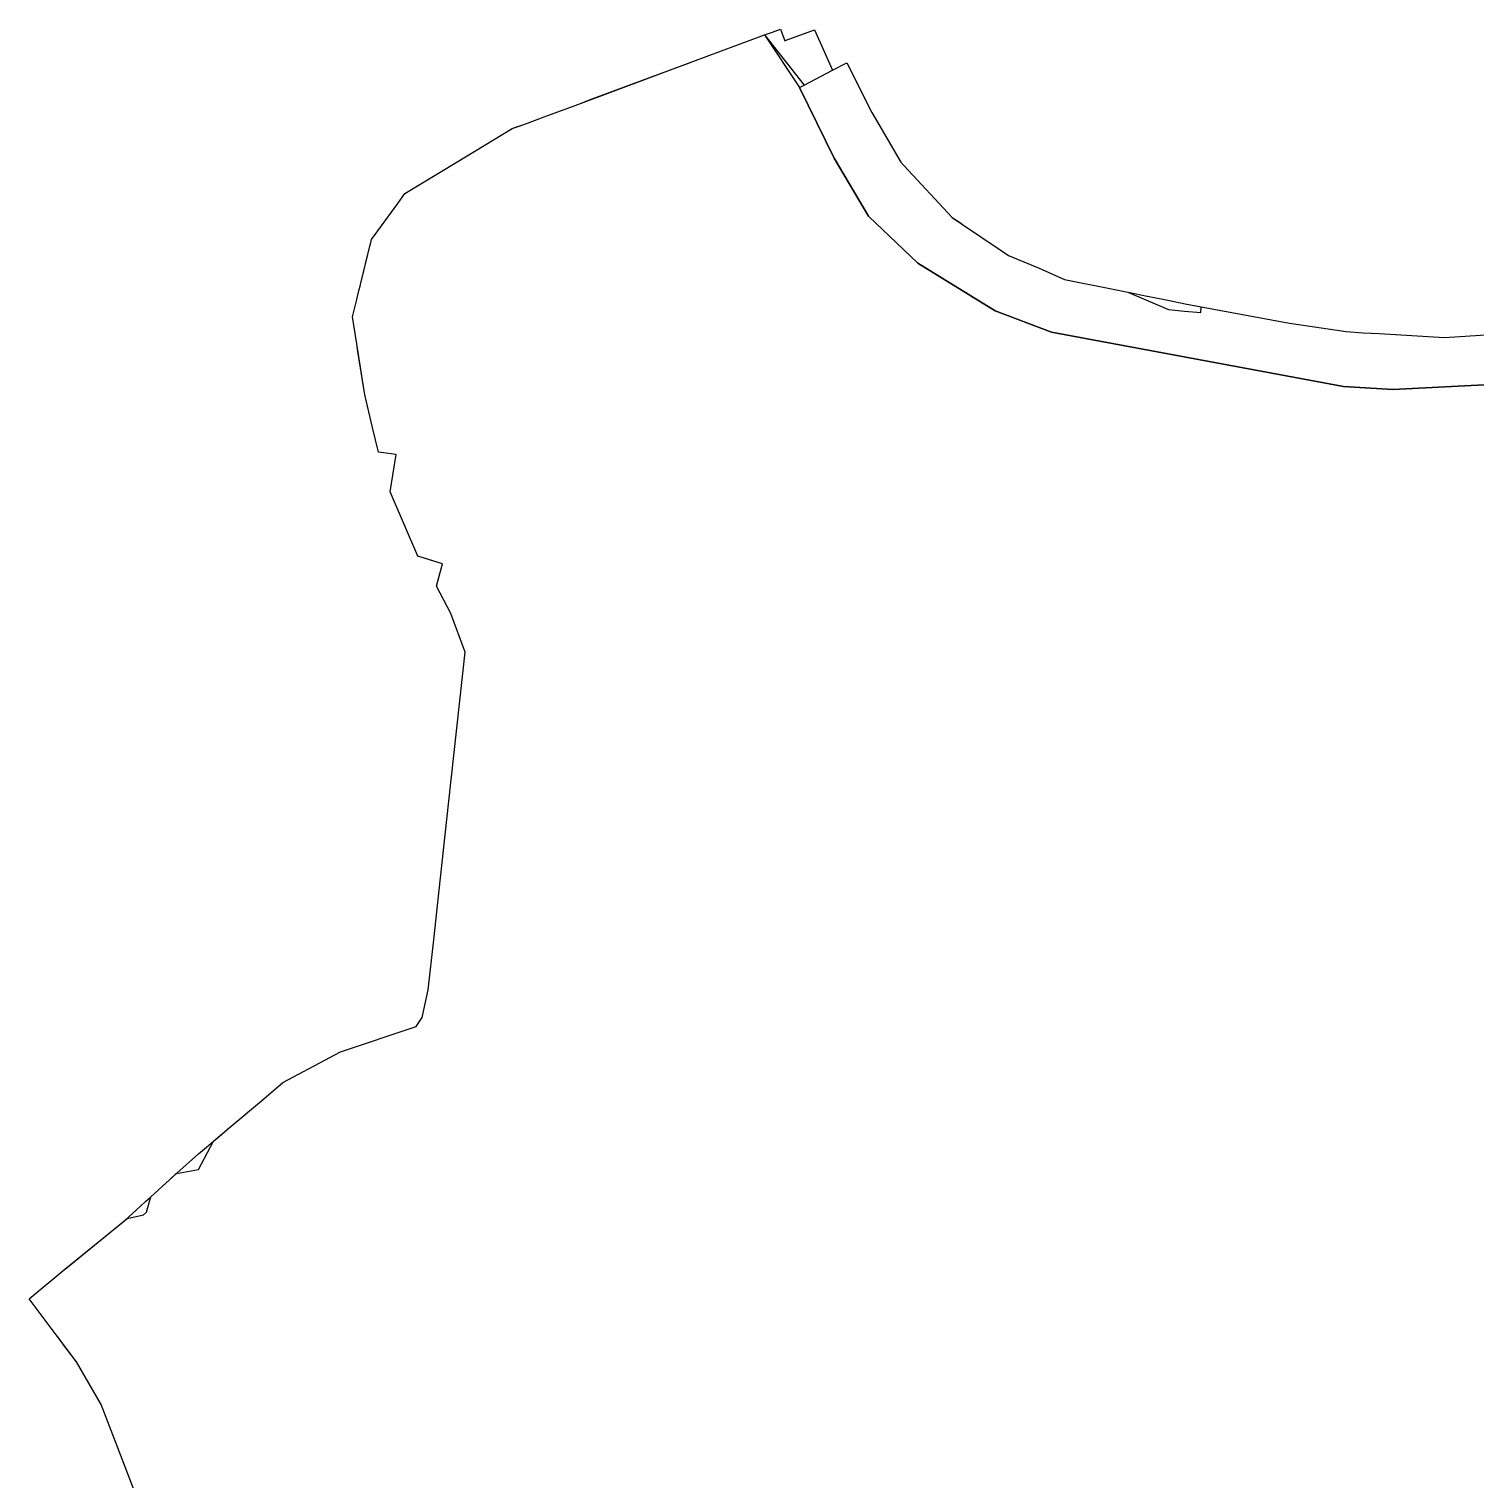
# Model space of a CAD drawing. Header units: inches. Extents: x 11258954 to 11313122, y 3645444 to 3695200.
# Drawn here: x 11258954 to 11264498, y 3682776 to 3688337 of the extents above; entities that cross this region are included whole.
import ezdxf

# ---------------------------------------------------------------- set-up
doc = ezdxf.new("R2010")
doc.units = ezdxf.units.IN
doc.header["$MEASUREMENT"] = 0
for name, color, linetype in [('SchoolBoardDistrict', 253, 'Continuous'), ('SchoolZone_Elementary', 251, 'Continuous'), ('SchoolZone_High', 63, 'Continuous'), ('SchoolZone_Middle', 154, 'Continuous')]:
    doc.layers.add(name, color=color, linetype=linetype)

msp = doc.modelspace()

# ---------------------------------------------------------------- linework, layer by layer
at = {"layer": 'SchoolBoardDistrict'}
msp.add_lwpolyline([(11259500.2655, 3682364.5625), (11259231.172, 3683065.5625), (11259136.1405, 3683228.8125), (11259080.9065, 3683302.375), (11259071.865, 3683314.409), (11259071.8395, 3683314.444), (11259062.922, 3683326.3125), (11259058.1025, 3683332.7345), (11259057.951, 3683332.9365), (11259057.7735, 3683333.173), (11258954.3225, 3683471.0285), (11258954.297, 3683471.0625), (11258954.3225, 3683471.0835), (11259092.085, 3683583.6615), (11259092.1005, 3683583.674), (11259315.1325, 3683765.9335), (11259315.2485, 3683766.028), (11259320.797, 3683770.5625), (11259381.877, 3683826.2155), (11259381.9035, 3683826.2395), (11259400.4375, 3683843.1225), (11259400.4635, 3683843.1465), (11259419.3745, 3683860.3725), (11259419.382, 3683860.3795), (11259493.579, 3683927.999), (11259518.5755, 3683950.779), (11259518.653, 3683950.8475), (11259520.3375, 3683952.3405), (11259603.3905, 3684025.923), (11259603.4065, 3684025.9375), (11259633.6845, 3684051.5035), (11259633.694, 3684051.5115), (11259661.4085, 3684074.913), (11259661.424, 3684074.926), (11259661.4375, 3684074.9375), (11259721.422, 3684125.625), (11259844.469, 3684229.625), (11259927.094, 3684299.4375), (11260147.344, 3684417.0625), (11260437.6095, 3684514.625), (11260460.422, 3684548.875), (11260483.828, 3684654.5), (11260504.68, 3684846.8085), (11260525.2345, 3685036.375), (11260561.625, 3685366.1875), (11260561.631, 3685366.245), (11260625.855, 3685948.332), (11260625.8595, 3685948.375), (11260625.855, 3685948.3875), (11260570.2345, 3686097.4375), (11260515.0415, 3686201.4185), (11260515.0315, 3686201.4375), (11260515.0415, 3686201.474), (11260538.4235, 3686287.0115), (11260538.4375, 3686287.0625), (11260538.4235, 3686287.067), (11260492.3905, 3686301.125), (11260443.6095, 3686316.25), (11260338.397, 3686563.11), (11260338.3905, 3686563.125), (11260338.397, 3686563.165), (11260361.179, 3686706.071), (11260361.183, 3686706.1255), (11260292.578, 3686715.75), (11260270.396, 3686809.4455), (11260241.7655, 3686930.375), (11260238.652, 3686949.8925), (11260214.5485, 3687101), (11260209.896, 3687130.166), (11260193.3645, 3687233.8415), (11260193.3595, 3687233.875), (11260193.3645, 3687233.8965), (11260209.828, 3687300.5), (11260209.841, 3687300.551), (11260212.7345, 3687312.1875), (11260212.748, 3687312.2405), (11260219.244, 3687338.521), (11260219.2575, 3687338.5735), (11260222.329, 3687350.9995), (11260224.147, 3687358.354), (11260224.16, 3687358.407), (11260254.1055, 3687479.501), (11260260.503, 3687505.3725), (11260260.954, 3687507.1945), (11260266.578, 3687529.9375), (11260367.047, 3687668.25), (11260367.0985, 3687668.321), (11260394.6095, 3687706.1875), (11260590.672, 3687825.375), (11260805.297, 3687955.8125), (11260805.326, 3687955.8225), (11260825.4405, 3687962.9685), (11260831.6875, 3687965.1875), (11260853.5, 3687972.75), (11260853.531, 3687972.7615), (11260927.922, 3688000), (11261056.5315, 3688048.1875), (11261056.5625, 3688048.199), (11261112.381, 3688069.096), (11261408.453, 3688179.9375), (11261432.9375, 3688189), (11261484.44, 3688208.017), (11261497.755, 3688212.9335), (11261497.7655, 3688212.9375), (11261771.7815, 3688314.25), (11261771.799, 3688314.2565), (11261799.1115, 3688324.349), (11261799.1295, 3688324.3555), (11261802.5575, 3688325.6225), (11261833.6875, 3688337.125), (11261850.203, 3688292.1565), (11261850.2215, 3688292.164), (11261855.3905, 3688294.1875), (11261964.0155, 3688333.75), (11262032.012, 3688179.357), (11262032.0315, 3688179.3125), (11262086.844, 3688207.75), (11262183.259, 3688017.794), (11262183.2815, 3688017.75), (11262294.8125, 3687826.8125), (11262306.0965, 3687814.621), (11262306.1285, 3687814.586), (11262490.469, 3687615.375), (11262526.4405, 3687591.144), (11262526.469, 3687591.125), (11262526.4765, 3687591.1195), (11262674.5395, 3687491.328), (11262674.5625, 3687491.3125), (11262706.9065, 3687469.5), (11262823.8185, 3687420.516), (11262823.844, 3687420.505), (11262921.375, 3687377.0625), (11263101.3015, 3687340.872), (11263164.692, 3687328.121), (11263164.7545, 3687328.1085), (11263164.936, 3687328.072), (11263238.7595, 3687313.222), (11263238.7815, 3687313.218), (11263323.051, 3687296.268), (11263323.061, 3687296.266), (11263384.185, 3687283.971), (11263384.1945, 3687283.969), (11263384.204, 3687283.9675), (11263445.3995, 3687272.249), (11263445.409, 3687272.247), (11263783.1565, 3687209.625), (11264000, 3687177.6875), (11264065.7045, 3687173.3725), (11264095, 3687171.6185), (11264126.768, 3687169.7165), (11264377.4065, 3687155.0625), (11264593.9065, 3687168.4375)], dxfattribs=at)
at = {"layer": 'SchoolZone_Elementary'}
for points in [[(11259500.2655, 3682364.5625, 0), (11259231.172, 3683065.5625, 0), (11259136.1405, 3683228.8125, 0), (11259083.114, 3683299.4345, 0), (11259080.906, 3683302.3745, 0), (11259062.922, 3683326.3125, 0), (11259059.057, 3683331.464, 0), (11259058.103, 3683332.735, 0), (11259057.9515, 3683332.937, 0), (11259057.774, 3683333.1735, 0), (11258954.297, 3683471.0625, 0), (11259092.085, 3683583.6615, 0), (11259094.3135, 3683585.4825, 0), (11259329.995, 3683778.943, 0), (11259392.527, 3683792.9205, 0), (11259404.6755, 3683803.104, 0), (11259420.799, 3683861.67, 0), (11259518.8215, 3683950.997, 0), (11259603.315, 3683966.165, 0), (11259661.3815, 3684074.863, 0), (11259661.4085, 3684074.913, 0), (11259661.4375, 3684074.9375, 0), (11259673.994, 3684085.5395, 0), (11259721.422, 3684125.625, 0), (11259844.469, 3684229.625, 0), (11259927.094, 3684299.4375, 0), (11260147.344, 3684417.0625, 0), (11260437.6095, 3684514.625, 0), (11260460.422, 3684548.875, 0), (11260483.828, 3684654.5, 0), (11260504.68, 3684846.8085, 0), (11260525.2345, 3685036.375, 0), (11260561.625, 3685366.1875, 0), (11260625.8595, 3685948.375, 0), (11260570.2345, 3686097.4375, 0), (11260515.0315, 3686201.4375, 0), (11260538.4375, 3686287.0625, 0), (11260443.6095, 3686316.25, 0), (11260338.3905, 3686563.125, 0), (11260361.1875, 3686706.125, 0), (11260292.578, 3686715.75, 0), (11260270.396, 3686809.4455, 0), (11260241.7655, 3686930.375, 0), (11260238.652, 3686949.8925, 0), (11260209.896, 3687130.166, 0), (11260193.3595, 3687233.875, 0), (11260209.828, 3687300.5, 0), (11260212.7345, 3687312.1875, 0), (11260224.147, 3687358.354, 0), (11260266.578, 3687529.9375, 0), (11260367.047, 3687668.25, 0), (11260394.6095, 3687706.1875, 0), (11260590.688, 3687825.354, 0), (11260805.297, 3687955.8125, 0), (11260853.5, 3687972.75, 0), (11260927.922, 3688000, 0), (11261056.5315, 3688048.1875, 0), (11261497.7655, 3688212.9375, 0), (11261771.7815, 3688314.25, 0), (11261906.563, 3688113.465, 0), (11261906.708, 3688113.1695, 0), (11262039.4955, 3687842.301, 0), (11262170.5785, 3687619.765, 0), (11262359.5815, 3687439.907, 0), (11262655.2805, 3687257.0005, 0), (11262871.7195, 3687174.6925, 0), (11263990.4965, 3686967.399, 0), (11264179.5, 3686955.205, 0), (11265005.627, 3686997.8835, 0)], [(11265005.627, 3686997.8835, 0), (11264179.5, 3686955.205, 0), (11263990.4965, 3686967.399, 0), (11262871.7195, 3687174.6925, 0), (11262655.2805, 3687257.0005, 0), (11262359.5815, 3687439.907, 0), (11262170.5785, 3687619.765, 0), (11262039.4955, 3687842.301, 0), (11261906.708, 3688113.1695, 0), (11261906.563, 3688113.465, 0), (11261923.75, 3688121.75, 0), (11262032.0315, 3688179.3125, 0), (11262086.844, 3688207.75, 0), (11262183.2815, 3688017.75, 0), (11262294.8125, 3687826.8125, 0), (11262306.1285, 3687814.586, 0), (11262490.469, 3687615.375, 0), (11262526.469, 3687591.125, 0), (11262674.5625, 3687491.3125, 0), (11262706.9065, 3687469.5, 0), (11262823.844, 3687420.505, 0), (11262921.375, 3687377.0625, 0), (11263101.3015, 3687340.8715, 0), (11263164.692, 3687328.121, 0), (11263232.74, 3687299.068, 0), (11263319.981, 3687261.821, 0), (11263381.723, 3687256.305, 0), (11263443.489, 3687250.7865, 0), (11263445.4065, 3687272.2475, 0), (11263783.1565, 3687209.625, 0), (11264000, 3687177.6875, 0), (11264065.7045, 3687173.3725, 0), (11264126.768, 3687169.7165, 0), (11264377.4065, 3687155.0625, 0), (11264593.9065, 3687168.4375, 0)]]:
    msp.add_polyline3d(points, dxfattribs=at)
at = {"layer": 'SchoolZone_High'}
msp.add_polyline3d([(11259500.2655, 3682364.5625, 0), (11259231.172, 3683065.5625, 0), (11259136.1405, 3683228.8125, 0), (11259083.114, 3683299.4345, 0), (11259080.906, 3683302.3745, 0), (11259062.922, 3683326.3125, 0), (11259059.057, 3683331.464, 0), (11259058.103, 3683332.735, 0), (11259057.9515, 3683332.937, 0), (11259057.774, 3683333.1735, 0), (11258954.297, 3683471.0625, 0), (11259092.085, 3683583.6615, 0), (11259094.3135, 3683585.4825, 0), (11259329.995, 3683778.943, 0), (11259392.527, 3683792.9205, 0), (11259404.6755, 3683803.104, 0), (11259420.799, 3683861.67, 0), (11259518.8215, 3683950.997, 0), (11259603.315, 3683966.165, 0), (11259661.3815, 3684074.863, 0), (11259661.4085, 3684074.913, 0), (11259661.4375, 3684074.9375, 0), (11259673.994, 3684085.5395, 0), (11259721.422, 3684125.625, 0), (11259844.469, 3684229.625, 0), (11259927.094, 3684299.4375, 0), (11260147.344, 3684417.0625, 0), (11260437.6095, 3684514.625, 0), (11260460.422, 3684548.875, 0), (11260483.828, 3684654.5, 0), (11260504.68, 3684846.8085, 0), (11260525.2345, 3685036.375, 0), (11260561.625, 3685366.1875, 0), (11260625.8595, 3685948.375, 0), (11260570.2345, 3686097.4375, 0), (11260515.0315, 3686201.4375, 0), (11260538.4375, 3686287.0625, 0), (11260443.6095, 3686316.25, 0), (11260338.3905, 3686563.125, 0), (11260361.1875, 3686706.125, 0), (11260292.578, 3686715.75, 0), (11260270.396, 3686809.4455, 0), (11260241.7655, 3686930.375, 0), (11260238.652, 3686949.8925, 0), (11260209.896, 3687130.166, 0), (11260193.3595, 3687233.875, 0), (11260209.828, 3687300.5, 0), (11260212.7345, 3687312.1875, 0), (11260224.147, 3687358.354, 0), (11260266.578, 3687529.9375, 0), (11260367.047, 3687668.25, 0), (11260394.6095, 3687706.1875, 0), (11260590.688, 3687825.354, 0), (11260805.297, 3687955.8125, 0), (11260853.5, 3687972.75, 0), (11260927.922, 3688000, 0), (11261056.5315, 3688048.1875, 0), (11261497.7655, 3688212.9375, 0), (11261771.7815, 3688314.25, 0), (11261923.75, 3688121.75, 0), (11262032.0315, 3688179.3125, 0), (11262086.844, 3688207.75, 0), (11262183.2815, 3688017.75, 0), (11262294.8125, 3687826.8125, 0), (11262306.1285, 3687814.586, 0), (11262490.469, 3687615.375, 0), (11262526.469, 3687591.125, 0), (11262674.5625, 3687491.3125, 0), (11262706.9065, 3687469.5, 0), (11262823.844, 3687420.505, 0), (11262921.375, 3687377.0625, 0), (11263101.3015, 3687340.8715, 0), (11263164.692, 3687328.121, 0), (11263232.74, 3687299.068, 0), (11263319.981, 3687261.821, 0), (11263381.723, 3687256.305, 0), (11263443.489, 3687250.7865, 0), (11263445.4065, 3687272.2475, 0), (11263783.1565, 3687209.625, 0), (11264000, 3687177.6875, 0), (11264065.7045, 3687173.3725, 0), (11264126.768, 3687169.7165, 0), (11264377.4065, 3687155.0625, 0), (11264593.9065, 3687168.4375, 0)], dxfattribs=at)
at = {"layer": 'SchoolZone_Middle'}
msp.add_polyline3d([(11259500.2655, 3682364.5625, 0), (11259231.172, 3683065.5625, 0), (11259136.1405, 3683228.8125, 0), (11259083.114, 3683299.4345, 0), (11259080.906, 3683302.3745, 0), (11259062.922, 3683326.3125, 0), (11259059.057, 3683331.464, 0), (11259058.103, 3683332.735, 0), (11259057.9515, 3683332.937, 0), (11259057.774, 3683333.1735, 0), (11258954.297, 3683471.0625, 0), (11259092.085, 3683583.6615, 0), (11259094.3135, 3683585.4825, 0), (11259329.995, 3683778.943, 0), (11259392.527, 3683792.9205, 0), (11259404.6755, 3683803.104, 0), (11259420.799, 3683861.67, 0), (11259518.8215, 3683950.997, 0), (11259603.315, 3683966.165, 0), (11259661.3815, 3684074.863, 0), (11259661.4085, 3684074.913, 0), (11259661.4375, 3684074.9375, 0), (11259673.994, 3684085.5395, 0), (11259721.422, 3684125.625, 0), (11259844.469, 3684229.625, 0), (11259927.094, 3684299.4375, 0), (11260147.344, 3684417.0625, 0), (11260437.6095, 3684514.625, 0), (11260460.422, 3684548.875, 0), (11260483.828, 3684654.5, 0), (11260504.68, 3684846.8085, 0), (11260525.2345, 3685036.375, 0), (11260561.625, 3685366.1875, 0), (11260625.8595, 3685948.375, 0), (11260570.2345, 3686097.4375, 0), (11260515.0315, 3686201.4375, 0), (11260538.4375, 3686287.0625, 0), (11260443.6095, 3686316.25, 0), (11260338.3905, 3686563.125, 0), (11260361.1875, 3686706.125, 0), (11260292.578, 3686715.75, 0), (11260270.396, 3686809.4455, 0), (11260241.7655, 3686930.375, 0), (11260238.652, 3686949.8925, 0), (11260209.896, 3687130.166, 0), (11260193.3595, 3687233.875, 0), (11260209.828, 3687300.5, 0), (11260212.7345, 3687312.1875, 0), (11260224.147, 3687358.354, 0), (11260266.578, 3687529.9375, 0), (11260367.047, 3687668.25, 0), (11260394.6095, 3687706.1875, 0), (11260590.688, 3687825.354, 0), (11260805.297, 3687955.8125, 0), (11260853.5, 3687972.75, 0), (11260927.922, 3688000, 0), (11261056.5315, 3688048.1875, 0), (11261497.7655, 3688212.9375, 0), (11261771.7815, 3688314.25, 0), (11261923.75, 3688121.75, 0), (11262032.0315, 3688179.3125, 0), (11262086.844, 3688207.75, 0), (11262183.2815, 3688017.75, 0), (11262294.8125, 3687826.8125, 0), (11262306.1285, 3687814.586, 0), (11262490.469, 3687615.375, 0), (11262526.469, 3687591.125, 0), (11262674.5625, 3687491.3125, 0), (11262706.9065, 3687469.5, 0), (11262823.844, 3687420.505, 0), (11262921.375, 3687377.0625, 0), (11263101.3015, 3687340.8715, 0), (11263164.692, 3687328.121, 0), (11263232.74, 3687299.068, 0), (11263319.981, 3687261.821, 0), (11263381.723, 3687256.305, 0), (11263443.489, 3687250.7865, 0), (11263445.4065, 3687272.2475, 0), (11263783.1565, 3687209.625, 0), (11264000, 3687177.6875, 0), (11264065.7045, 3687173.3725, 0), (11264126.768, 3687169.7165, 0), (11264377.4065, 3687155.0625, 0), (11264593.9065, 3687168.4375, 0)], dxfattribs=at)

doc.saveas('drawing.dxf')
